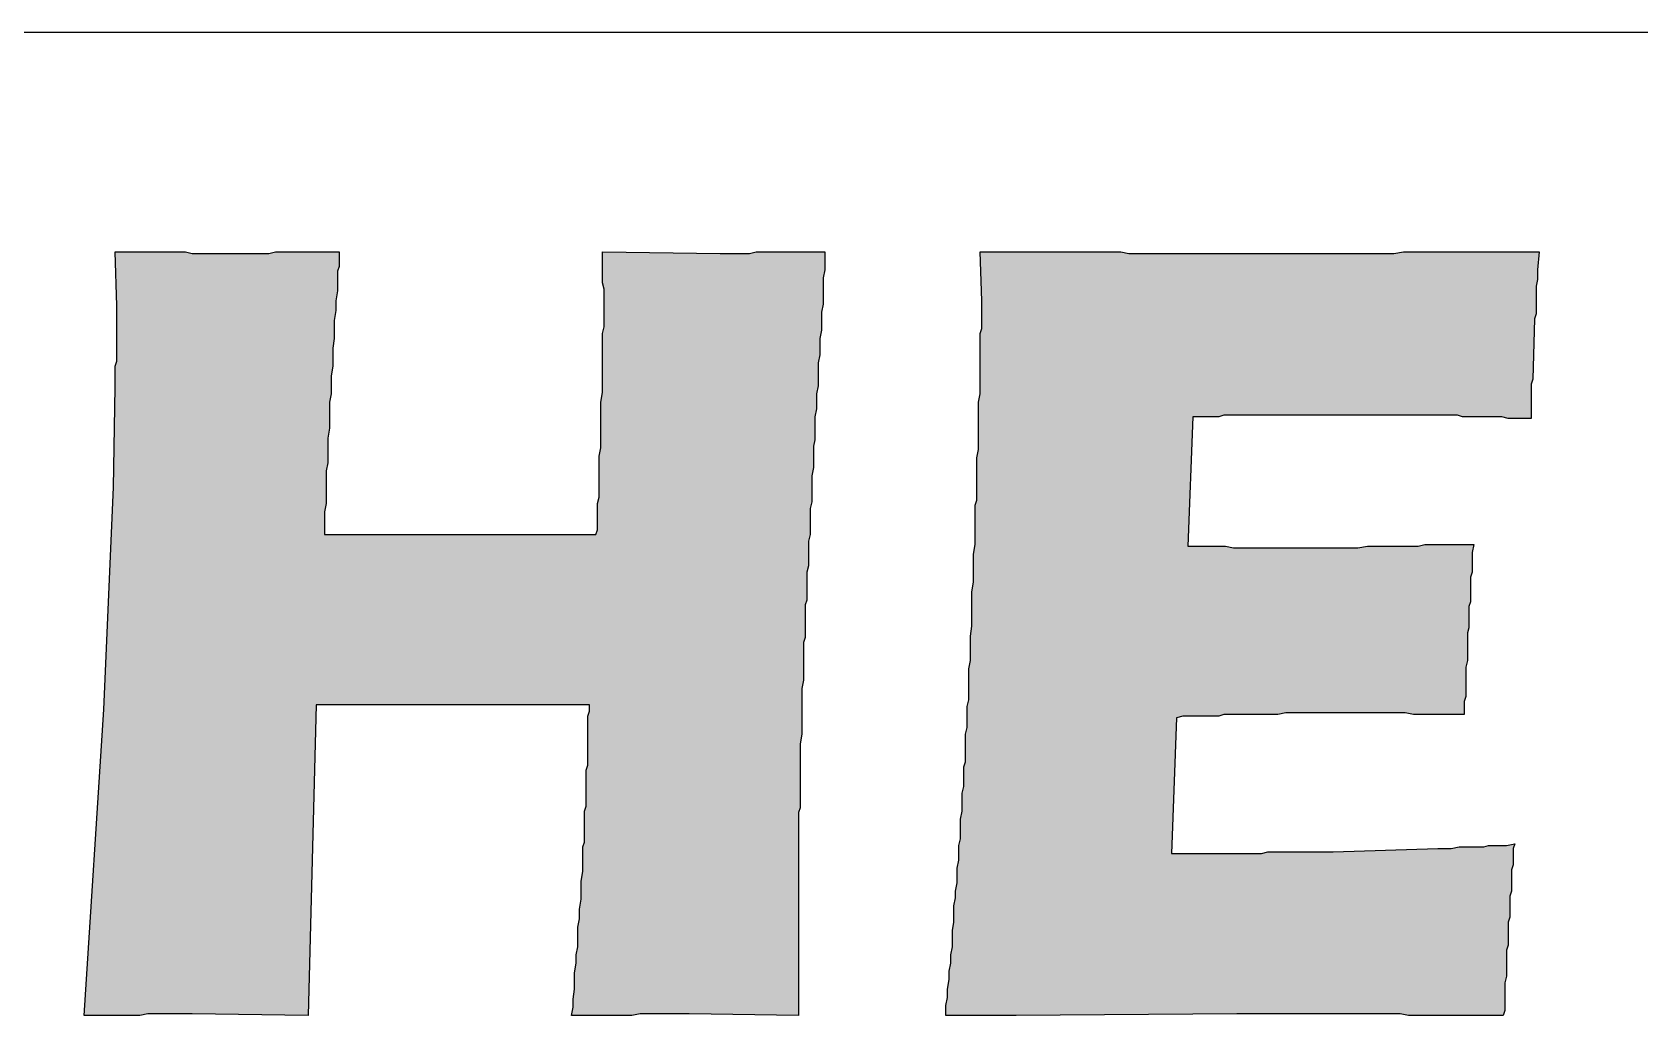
# Model space of a CAD drawing. Extents: x 0 to 3, y 0 to 1.45.
# Drawn here: x 0.578 to 1.393, y 0.948 to 1.454 of the extents above; entities that cross this region are included whole.
import ezdxf

# ---------------------------------------------------------------- set-up
doc = ezdxf.new("R2010")
doc.units = 0
doc.header["$LTSCALE"] = 10
doc.header["$MEASUREMENT"] = 0
doc.layers.add('BDR-18', color=1, linetype='Continuous')

msp = doc.modelspace()

# ---------------------------------------------------------------- hatches: boundary and pattern name
at = {"layer": 'BDR-18', "linetype": 'ByBlock'}
h = msp.add_hatch(color=256, dxfattribs=at)
h.dxf.hatch_style = 1
h.paths.add_polyline_path([(0.60466, 0.95615), (0.6146, 1.11099), (0.61957, 1.2236), (0.6204, 1.27411), (0.6204, 1.2766), (0.6204, 1.27908), (0.6204, 1.28156), (0.6204, 1.28488), (0.62123, 1.28736), (0.62123, 1.28984), (0.62123, 1.29233), (0.62123, 1.29481), (0.62123, 1.29812), (0.62123, 1.30061), (0.62123, 1.30309), (0.62123, 1.30558), (0.62123, 1.30806), (0.62123, 1.31055), (0.62123, 1.31303), (0.62123, 1.31551), (0.6204, 1.34284), (0.62288, 1.34284), (0.62537, 1.34284), (0.63033, 1.34284), (0.6353, 1.34284), (0.63944, 1.34284), (0.64358, 1.34284), (0.64772, 1.34284), (0.65186, 1.34284), (0.656, 1.34284), (0.65931, 1.34201), (0.66263, 1.34201), (0.66594, 1.34201), (0.66925, 1.34201), (0.67256, 1.34201), (0.67505, 1.34201), (0.67753, 1.34201), (0.68002, 1.34201), (0.68498, 1.34201), (0.68664, 1.34201), (0.68995, 1.34201), (0.69244, 1.34201), (0.69492, 1.34201), (0.69823, 1.34201), (0.70154, 1.34284), (0.70486, 1.34284), (0.709, 1.34284), (0.71231, 1.34284), (0.71645, 1.34284), (0.72059, 1.34284), (0.72473, 1.34284), (0.7297, 1.34284), (0.73384, 1.34284), (0.73384, 1.34035), (0.73384, 1.33787), (0.73384, 1.33539), (0.73301, 1.3329), (0.73301, 1.33042), (0.73301, 1.32793), (0.73301, 1.32545), (0.73301, 1.32297), (0.73218, 1.318), (0.73218, 1.31303), (0.73135, 1.30806), (0.73135, 1.30309), (0.73135, 1.29895), (0.73053, 1.29398), (0.73053, 1.28902), (0.73053, 1.28488), (0.7297, 1.27991), (0.7297, 1.27494), (0.7297, 1.2708), (0.72887, 1.26666), (0.72887, 1.26169), (0.72887, 1.25755), (0.72887, 1.25341), (0.72804, 1.24844), (0.72804, 1.2443), (0.72804, 1.24016), (0.72804, 1.23602), (0.72721, 1.23188), (0.72721, 1.22774), (0.72721, 1.2236), (0.72721, 1.21946), (0.72721, 1.21532), (0.72638, 1.21118), (0.72638, 1.20704), (0.72638, 1.2029), (0.72638, 1.19959), (0.86384, 1.19959), (0.86467, 1.20207), (0.86467, 1.20539), (0.86467, 1.2087), (0.86467, 1.21201), (0.86467, 1.21532), (0.86549, 1.21863), (0.86549, 1.22277), (0.86549, 1.22691), (0.86549, 1.23023), (0.86549, 1.23437), (0.86549, 1.23933), (0.86632, 1.24348), (0.86632, 1.24762), (0.86632, 1.25258), (0.86632, 1.25755), (0.86632, 1.26004), (0.86632, 1.26169), (0.86632, 1.26418), (0.86632, 1.26666), (0.86715, 1.27163), (0.86715, 1.27577), (0.86715, 1.27991), (0.86715, 1.28405), (0.86715, 1.28819), (0.86715, 1.29233), (0.86715, 1.29564), (0.86715, 1.29895), (0.86715, 1.30144), (0.86798, 1.30475), (0.86798, 1.30723), (0.86798, 1.30972), (0.86798, 1.3122), (0.86798, 1.31634), (0.86798, 1.318), (0.86798, 1.32048), (0.86798, 1.32379), (0.86715, 1.32711), (0.86715, 1.33042), (0.86715, 1.33373), (0.86715, 1.3387), (0.86715, 1.34284), (0.92677, 1.34201), (0.93008, 1.34201), (0.93174, 1.34201), (0.93422, 1.34201), (0.93588, 1.34201), (0.93919, 1.34201), (0.94167, 1.34201), (0.94498, 1.34284), (0.9483, 1.34284), (0.95244, 1.34284), (0.95658, 1.34284), (0.96072, 1.34284), (0.96486, 1.34284), (0.96734, 1.34284), (0.96983, 1.34284), (0.97231, 1.34284), (0.97479, 1.34284), (0.97728, 1.34284), (0.97976, 1.34284), (0.97976, 1.3387), (0.97976, 1.33373), (0.97893, 1.32959), (0.97893, 1.32462), (0.97893, 1.32048), (0.97893, 1.31634), (0.97811, 1.3122), (0.97811, 1.30723), (0.97811, 1.30309), (0.97728, 1.29895), (0.97728, 1.29481), (0.97728, 1.29067), (0.97645, 1.28653), (0.97645, 1.28239), (0.97645, 1.27908), (0.97645, 1.27494), (0.97562, 1.2708), (0.97562, 1.26666), (0.97562, 1.26335), (0.97479, 1.25921), (0.97479, 1.25507), (0.97479, 1.25176), (0.97479, 1.24762), (0.97397, 1.2443), (0.97397, 1.24016), (0.97397, 1.23685), (0.97397, 1.23354), (0.97314, 1.2294), (0.97314, 1.22609), (0.97314, 1.22277), (0.97314, 1.21946), (0.97314, 1.21615), (0.97231, 1.21284), (0.97231, 1.20953), (0.97231, 1.20621), (0.97231, 1.2029), (0.97231, 1.19959), (0.97148, 1.19628), (0.97148, 1.19297), (0.97148, 1.18965), (0.97148, 1.18717), (0.97148, 1.18386), (0.97065, 1.18054), (0.97065, 1.17806), (0.97065, 1.17475), (0.97065, 1.17226), (0.97065, 1.16895), (0.97065, 1.16647), (0.96983, 1.16398), (0.96983, 1.16067), (0.96983, 1.15819), (0.96983, 1.1557), (0.96983, 1.15322), (0.96983, 1.14991), (0.96983, 1.14742), (0.969, 1.14494), (0.969, 1.14246), (0.969, 1.13997), (0.969, 1.13583), (0.969, 1.13086), (0.969, 1.1259), (0.96817, 1.12175), (0.96817, 1.11761), (0.96817, 1.11265), (0.96817, 1.10851), (0.96817, 1.10354), (0.96817, 1.09857), (0.96734, 1.0936), (0.96734, 1.08946), (0.96734, 1.08449), (0.96734, 1.08201), (0.96734, 1.07953), (0.96734, 1.07704), (0.96734, 1.07456), (0.96734, 1.07207), (0.96734, 1.06876), (0.96734, 1.06628), (0.96734, 1.06379), (0.96734, 1.06131), (0.96651, 1.05882), (0.96651, 1.05634), (0.96651, 1.05386), (0.96651, 1.05054), (0.96651, 1.04806), (0.96651, 1.04558), (0.96651, 1.04309), (0.96651, 1.04061), (0.96651, 1.0373), (0.96651, 1.03481), (0.96651, 1.03233), (0.96651, 1.02902), (0.96651, 1.02653), (0.96651, 1.02405), (0.96651, 1.02074), (0.96651, 1.01825), (0.96651, 1.01577), (0.96651, 1.01246), (0.96651, 1.00997), (0.96651, 1.00666), (0.96651, 1.00417), (0.96651, 1.00086), (0.96651, 0.99838), (0.96651, 0.99507), (0.96651, 0.99258), (0.96651, 0.98927), (0.96651, 0.98679), (0.96651, 0.98347), (0.96651, 0.98016), (0.96651, 0.97768), (0.96651, 0.97437), (0.96651, 0.97188), (0.96651, 0.96857), (0.96651, 0.96526), (0.96651, 0.96195), (0.96651, 0.95946), (0.96651, 0.95615), (0.91104, 0.95698), (0.90689, 0.95698), (0.90524, 0.95698), (0.90275, 0.95698), (0.89944, 0.95698), (0.89696, 0.95698), (0.89365, 0.95698), (0.88951, 0.95698), (0.88619, 0.95698), (0.88205, 0.95615), (0.87791, 0.95615), (0.87295, 0.95615), (0.87046, 0.95615), (0.86798, 0.95615), (0.86549, 0.95615), (0.86301, 0.95615), (0.8597, 0.95615), (0.85721, 0.95615), (0.85473, 0.95615), (0.85142, 0.95615), (0.85225, 0.96029), (0.85225, 0.96443), (0.85307, 0.9694), (0.85307, 0.97354), (0.85307, 0.97768), (0.8539, 0.98265), (0.8539, 0.98679), (0.85473, 0.99093), (0.85473, 0.99589), (0.85473, 1.00086), (0.85556, 1.005), (0.85556, 1.00997), (0.85639, 1.01494), (0.85639, 1.01908), (0.85639, 1.02405), (0.85721, 1.02902), (0.85721, 1.0315), (0.85721, 1.03398), (0.85721, 1.03647), (0.85721, 1.03895), (0.85721, 1.04144), (0.85804, 1.04392), (0.85804, 1.0464), (0.85804, 1.04889), (0.85804, 1.05137), (0.85804, 1.05386), (0.85804, 1.05717), (0.85804, 1.05965), (0.85887, 1.06214), (0.85887, 1.06462), (0.85887, 1.06711), (0.85887, 1.06959), (0.85887, 1.07207), (0.85887, 1.07539), (0.85887, 1.07787), (0.85887, 1.08035), (0.8597, 1.08284), (0.8597, 1.08532), (0.8597, 1.08863), (0.8597, 1.09112), (0.8597, 1.0936), (0.8597, 1.09691), (0.8597, 1.0994), (0.8597, 1.10188), (0.8597, 1.10519), (0.8597, 1.10768), (0.86053, 1.11016), (0.86053, 1.11347), (0.72224, 1.11347), (0.7181, 0.95615), (0.65931, 0.95698), (0.656, 0.95698), (0.65352, 0.95698), (0.65186, 0.95698), (0.64938, 0.95698), (0.64607, 0.95698), (0.64358, 0.95698), (0.64027, 0.95698), (0.63696, 0.95698), (0.63282, 0.95615), (0.62868, 0.95615), (0.62454, 0.95615), (0.6204, 0.95615), (0.61791, 0.95615), (0.61543, 0.95615), (0.61295, 0.95615), (0.61046, 0.95615), (0.60798, 0.95615)])
h = msp.add_hatch(color=256, dxfattribs=at)
h.dxf.hatch_style = 1
h.paths.add_polyline_path([(1.04104, 0.95615), (1.04104, 0.96112), (1.04186, 0.96526), (1.04186, 0.9694), (1.04269, 0.97437), (1.04269, 0.97851), (1.04352, 0.98265), (1.04352, 0.98679), (1.04435, 0.99093), (1.04435, 0.99507), (1.04435, 0.99921), (1.04518, 1.00335), (1.04518, 1.00749), (1.04518, 1.01163), (1.046, 1.01577), (1.046, 1.01908), (1.04683, 1.02322), (1.04683, 1.02736), (1.04683, 1.03067), (1.04766, 1.03481), (1.04766, 1.03812), (1.04766, 1.04226), (1.04849, 1.04558), (1.04849, 1.04889), (1.04849, 1.0522), (1.04849, 1.05551), (1.04932, 1.05965), (1.04932, 1.06296), (1.04932, 1.06628), (1.04932, 1.06876), (1.05014, 1.07207), (1.05014, 1.07539), (1.05014, 1.0787), (1.05014, 1.08201), (1.05097, 1.08449), (1.05097, 1.08781), (1.05097, 1.09112), (1.05097, 1.09443), (1.05097, 1.09857), (1.0518, 1.10188), (1.0518, 1.10519), (1.0518, 1.10851), (1.0518, 1.11265), (1.05263, 1.11596), (1.05263, 1.1201), (1.05263, 1.12424), (1.05263, 1.12755), (1.05263, 1.13169), (1.05346, 1.13583), (1.05346, 1.13997), (1.05346, 1.14411), (1.05346, 1.14825), (1.05428, 1.15322), (1.05428, 1.15736), (1.05428, 1.1615), (1.05428, 1.16647), (1.05428, 1.17061), (1.05511, 1.17558), (1.05511, 1.17972), (1.05511, 1.18469), (1.05511, 1.18965), (1.05594, 1.19462), (1.05594, 1.19711), (1.05594, 1.19959), (1.05594, 1.20207), (1.05594, 1.20456), (1.05594, 1.20704), (1.05594, 1.20953), (1.05594, 1.21201), (1.05594, 1.21449), (1.05677, 1.21698), (1.05677, 1.21946), (1.05677, 1.22443), (1.05677, 1.2294), (1.05677, 1.23354), (1.05677, 1.23851), (1.0576, 1.24265), (1.0576, 1.24679), (1.0576, 1.25093), (1.0576, 1.25507), (1.0576, 1.25921), (1.0576, 1.26335), (1.0576, 1.26666), (1.05842, 1.2708), (1.05842, 1.27411), (1.05842, 1.27742), (1.05842, 1.28074), (1.05842, 1.28405), (1.05842, 1.28736), (1.05842, 1.28984), (1.05842, 1.29316), (1.05842, 1.29564), (1.05842, 1.29895), (1.05842, 1.30144), (1.05925, 1.30392), (1.05925, 1.30641), (1.05925, 1.31055), (1.05925, 1.31469), (1.05925, 1.318), (1.05842, 1.34284), (1.06256, 1.34284), (1.0667, 1.34284), (1.07002, 1.34284), (1.07416, 1.34284), (1.0783, 1.34284), (1.08161, 1.34284), (1.08575, 1.34284), (1.08989, 1.34284), (1.09403, 1.34284), (1.09817, 1.34284), (1.10314, 1.34284), (1.10728, 1.34284), (1.11142, 1.34284), (1.11556, 1.34284), (1.12053, 1.34284), (1.12467, 1.34284), (1.12963, 1.34284), (1.13377, 1.34201), (1.13874, 1.34201), (1.14288, 1.34201), (1.14785, 1.34201), (1.15282, 1.34201), (1.15779, 1.34201), (1.16276, 1.34201), (1.16524, 1.34201), (1.16772, 1.34201), (1.17021, 1.34201), (1.17269, 1.34201), (1.17518, 1.34201), (1.17766, 1.34201), (1.18014, 1.34201), (1.18263, 1.34201), (1.18511, 1.34201), (1.1876, 1.34201), (1.19008, 1.34201), (1.19256, 1.34201), (1.19505, 1.34201), (1.19836, 1.34201), (1.20084, 1.34201), (1.20333, 1.34201), (1.2083, 1.34201), (1.21327, 1.34201), (1.21741, 1.34201), (1.22237, 1.34201), (1.22734, 1.34201), (1.23231, 1.34201), (1.23645, 1.34201), (1.24142, 1.34201), (1.24556, 1.34201), (1.25053, 1.34201), (1.25467, 1.34201), (1.25963, 1.34201), (1.26378, 1.34201), (1.26792, 1.34201), (1.27288, 1.34284), (1.27702, 1.34284), (1.28116, 1.34284), (1.2853, 1.34284), (1.28944, 1.34284), (1.29358, 1.34284), (1.29772, 1.34284), (1.30186, 1.34284), (1.306, 1.34284), (1.31014, 1.34284), (1.31428, 1.34284), (1.31842, 1.34284), (1.32174, 1.34284), (1.32588, 1.34284), (1.33002, 1.34284), (1.33333, 1.34284), (1.33747, 1.34284), (1.34161, 1.34284), (1.34078, 1.33373), (1.34078, 1.33207), (1.34078, 1.33042), (1.34078, 1.32876), (1.33995, 1.32545), (1.33995, 1.32214), (1.33995, 1.31883), (1.33995, 1.31634), (1.33995, 1.31386), (1.33995, 1.31137), (1.33913, 1.30889), (1.3383, 1.27825), (1.33747, 1.27577), (1.33747, 1.27328), (1.33747, 1.2708), (1.33747, 1.26832), (1.33747, 1.26583), (1.33747, 1.26335), (1.33747, 1.26086), (1.33747, 1.25838), (1.33416, 1.25838), (1.33167, 1.25838), (1.32836, 1.25838), (1.32588, 1.25838), (1.32257, 1.25921), (1.32008, 1.25921), (1.31677, 1.25921), (1.31428, 1.25921), (1.31097, 1.25921), (1.30849, 1.25921), (1.306, 1.25921), (1.30269, 1.25921), (1.30021, 1.26004), (1.29772, 1.26004), (1.29524, 1.26004), (1.29276, 1.26004), (1.29027, 1.26004), (1.28779, 1.26004), (1.2853, 1.26004), (1.28282, 1.26004), (1.27785, 1.26004), (1.27288, 1.26004), (1.26874, 1.26004), (1.26378, 1.26004), (1.25963, 1.26004), (1.25549, 1.26004), (1.25053, 1.26004), (1.24639, 1.26004), (1.24225, 1.26004), (1.23893, 1.26004), (1.23479, 1.26004), (1.23148, 1.26004), (1.22817, 1.26004), (1.22486, 1.26004), (1.22155, 1.26004), (1.21906, 1.26004), (1.21658, 1.26004), (1.21409, 1.26004), (1.21161, 1.26004), (1.20995, 1.26004), (1.20581, 1.26004), (1.2025, 1.26004), (1.19919, 1.26004), (1.19422, 1.26004), (1.19256, 1.26004), (1.19008, 1.26004), (1.1876, 1.26004), (1.18428, 1.26004), (1.1818, 1.26004), (1.17932, 1.25921), (1.176, 1.25921), (1.17269, 1.25921), (1.16938, 1.25921), (1.16607, 1.25921), (1.16358, 1.19379), (1.1669, 1.19379), (1.17104, 1.19379), (1.17435, 1.19379), (1.17849, 1.19379), (1.18263, 1.19379), (1.18677, 1.19297), (1.19091, 1.19297), (1.19588, 1.19297), (1.20002, 1.19297), (1.20416, 1.19297), (1.20913, 1.19297), (1.21327, 1.19297), (1.21823, 1.19297), (1.2232, 1.19297), (1.22817, 1.19297), (1.23065, 1.19297), (1.23314, 1.19297), (1.23479, 1.19297), (1.23728, 1.19297), (1.23976, 1.19297), (1.24307, 1.19297), (1.24639, 1.19297), (1.2497, 1.19297), (1.25467, 1.19379), (1.25881, 1.19379), (1.26129, 1.19379), (1.26378, 1.19379), (1.26626, 1.19379), (1.26874, 1.19379), (1.27206, 1.19379), (1.27454, 1.19379), (1.27785, 1.19379), (1.28034, 1.19379), (1.28365, 1.19462), (1.28696, 1.19462), (1.29027, 1.19462), (1.29358, 1.19462), (1.2969, 1.19462), (1.30104, 1.19462), (1.30435, 1.19462), (1.30849, 1.19462), (1.30766, 1.19048), (1.30766, 1.18551), (1.30766, 1.18054), (1.30683, 1.17806), (1.30683, 1.1764), (1.30683, 1.17309), (1.30683, 1.17061), (1.30683, 1.16812), (1.30683, 1.16564), (1.306, 1.16316), (1.306, 1.16067), (1.306, 1.15819), (1.306, 1.15488), (1.306, 1.15239), (1.30518, 1.14991), (1.30518, 1.14742), (1.30518, 1.14411), (1.30518, 1.14163), (1.30518, 1.13832), (1.30518, 1.13583), (1.30435, 1.13252), (1.30435, 1.13004), (1.30435, 1.12672), (1.30435, 1.12424), (1.30435, 1.12093), (1.30435, 1.11761), (1.30352, 1.11513), (1.30352, 1.11182), (1.30352, 1.10851), (1.30104, 1.10851), (1.29855, 1.10851), (1.29524, 1.10851), (1.29276, 1.10851), (1.29027, 1.10851), (1.28779, 1.10851), (1.2853, 1.10851), (1.28282, 1.10851), (1.27785, 1.10851), (1.27371, 1.10933), (1.26874, 1.10933), (1.2646, 1.10933), (1.26046, 1.10933), (1.25632, 1.10933), (1.25301, 1.10933), (1.24887, 1.10933), (1.24556, 1.10933), (1.24225, 1.10933), (1.23893, 1.10933), (1.23645, 1.10933), (1.23148, 1.10933), (1.22734, 1.10933), (1.2232, 1.10933), (1.21823, 1.10933), (1.21327, 1.10933), (1.20913, 1.10851), (1.20416, 1.10851), (1.19919, 1.10851), (1.1967, 1.10851), (1.19422, 1.10851), (1.19174, 1.10851), (1.18925, 1.10851), (1.18677, 1.10851), (1.18428, 1.10851), (1.1818, 1.10851), (1.17932, 1.10768), (1.17683, 1.10768), (1.17435, 1.10768), (1.17104, 1.10768), (1.16855, 1.10768), (1.16607, 1.10768), (1.16358, 1.10768), (1.1611, 1.10768), (1.15779, 1.10685), (1.1553, 1.03812), (1.18428, 1.03812), (1.1876, 1.03812), (1.19008, 1.03812), (1.19256, 1.03812), (1.19505, 1.03812), (1.19753, 1.03812), (1.20084, 1.03812), (1.20416, 1.03895), (1.20747, 1.03895), (1.21078, 1.03895), (1.21492, 1.03895), (1.21906, 1.03895), (1.2232, 1.03895), (1.22817, 1.03895), (1.23231, 1.03895), (1.23479, 1.03895), (1.23728, 1.03895), (1.29027, 1.04061), (1.29276, 1.04061), (1.2969, 1.04061), (1.30104, 1.04144), (1.30269, 1.04144), (1.30518, 1.04144), (1.30766, 1.04144), (1.31014, 1.04144), (1.31346, 1.04144), (1.31594, 1.04226), (1.31925, 1.04226), (1.32257, 1.04226), (1.32505, 1.04226), (1.32919, 1.04309), (1.32836, 1.04061), (1.32836, 1.0373), (1.32836, 1.03481), (1.32836, 1.03233), (1.32753, 1.02984), (1.32753, 1.02736), (1.32753, 1.02405), (1.32753, 1.02156), (1.32753, 1.01908), (1.32671, 1.0166), (1.32671, 1.01411), (1.32671, 1.0108), (1.32671, 1.00832), (1.32671, 1.00583), (1.32588, 1.00335), (1.32588, 1.00003), (1.32588, 0.99755), (1.32588, 0.99507), (1.32588, 0.99175), (1.32505, 0.98927), (1.32505, 0.98679), (1.32505, 0.9843), (1.32505, 0.98099), (1.32505, 0.97851), (1.32505, 0.97602), (1.32422, 0.97271), (1.32422, 0.97023), (1.32422, 0.96774), (1.32422, 0.96443), (1.32422, 0.96195), (1.32422, 0.95863), (1.32339, 0.95615), (1.32008, 0.95615), (1.31594, 0.95615), (1.3118, 0.95615), (1.30849, 0.95615), (1.30435, 0.95615), (1.30021, 0.95615), (1.29607, 0.95615), (1.29193, 0.95615), (1.28779, 0.95615), (1.28365, 0.95615), (1.27951, 0.95615), (1.27537, 0.95615), (1.27123, 0.95698), (1.26709, 0.95698), (1.26295, 0.95698), (1.25881, 0.95698), (1.25467, 0.95698), (1.25053, 0.95698), (1.24639, 0.95698), (1.24225, 0.95698), (1.23728, 0.95698), (1.23314, 0.95698), (1.229, 0.95698), (1.22403, 0.95698), (1.21989, 0.95698), (1.21575, 0.95698), (1.21078, 0.95698), (1.20664, 0.95698), (1.20167, 0.95698), (1.19753, 0.95698), (1.19256, 0.95698), (1.18842, 0.95698), (1.07664, 0.95615)])

# ---------------------------------------------------------------- linework, layer by layer
for points in [[(0.60466, 0.95615), (0.6146, 1.11099), (0.61957, 1.2236), (0.6204, 1.27411), (0.6204, 1.2766), (0.6204, 1.27908), (0.6204, 1.28156), (0.6204, 1.28488), (0.62123, 1.28736), (0.62123, 1.28984), (0.62123, 1.29233), (0.62123, 1.29481), (0.62123, 1.29812), (0.62123, 1.30061), (0.62123, 1.30309), (0.62123, 1.30558), (0.62123, 1.30806), (0.62123, 1.31055), (0.62123, 1.31303), (0.62123, 1.31551), (0.6204, 1.34284), (0.62288, 1.34284), (0.62537, 1.34284), (0.63033, 1.34284), (0.6353, 1.34284), (0.63944, 1.34284), (0.64358, 1.34284), (0.64772, 1.34284), (0.65186, 1.34284), (0.656, 1.34284), (0.65931, 1.34201), (0.66263, 1.34201), (0.66594, 1.34201), (0.66925, 1.34201), (0.67256, 1.34201), (0.67505, 1.34201), (0.67753, 1.34201), (0.68002, 1.34201), (0.68498, 1.34201), (0.68664, 1.34201), (0.68995, 1.34201), (0.69244, 1.34201), (0.69492, 1.34201), (0.69823, 1.34201), (0.70154, 1.34284), (0.70486, 1.34284), (0.709, 1.34284), (0.71231, 1.34284), (0.71645, 1.34284), (0.72059, 1.34284), (0.72473, 1.34284), (0.7297, 1.34284), (0.73384, 1.34284), (0.73384, 1.34035), (0.73384, 1.33787), (0.73384, 1.33539), (0.73301, 1.3329), (0.73301, 1.33042), (0.73301, 1.32793), (0.73301, 1.32545), (0.73301, 1.32297), (0.73218, 1.318), (0.73218, 1.31303), (0.73135, 1.30806), (0.73135, 1.30309), (0.73135, 1.29895), (0.73053, 1.29398), (0.73053, 1.28902), (0.73053, 1.28488), (0.7297, 1.27991), (0.7297, 1.27494), (0.7297, 1.2708), (0.72887, 1.26666), (0.72887, 1.26169), (0.72887, 1.25755), (0.72887, 1.25341), (0.72804, 1.24844), (0.72804, 1.2443), (0.72804, 1.24016), (0.72804, 1.23602), (0.72721, 1.23188), (0.72721, 1.22774), (0.72721, 1.2236), (0.72721, 1.21946), (0.72721, 1.21532), (0.72638, 1.21118), (0.72638, 1.20704), (0.72638, 1.2029), (0.72638, 1.19959), (0.86384, 1.19959), (0.86467, 1.20207), (0.86467, 1.20539), (0.86467, 1.2087), (0.86467, 1.21201), (0.86467, 1.21532), (0.86549, 1.21863), (0.86549, 1.22277), (0.86549, 1.22691), (0.86549, 1.23023), (0.86549, 1.23437), (0.86549, 1.23933), (0.86632, 1.24348), (0.86632, 1.24762), (0.86632, 1.25258), (0.86632, 1.25755), (0.86632, 1.26004), (0.86632, 1.26169), (0.86632, 1.26418), (0.86632, 1.26666), (0.86715, 1.27163), (0.86715, 1.27577), (0.86715, 1.27991), (0.86715, 1.28405), (0.86715, 1.28819), (0.86715, 1.29233), (0.86715, 1.29564), (0.86715, 1.29895), (0.86715, 1.30144), (0.86798, 1.30475), (0.86798, 1.30723), (0.86798, 1.30972), (0.86798, 1.3122), (0.86798, 1.31634), (0.86798, 1.318), (0.86798, 1.32048), (0.86798, 1.32379), (0.86715, 1.32711), (0.86715, 1.33042), (0.86715, 1.33373), (0.86715, 1.3387), (0.86715, 1.34284), (0.92677, 1.34201), (0.93008, 1.34201), (0.93174, 1.34201), (0.93422, 1.34201), (0.93588, 1.34201), (0.93919, 1.34201), (0.94167, 1.34201), (0.94498, 1.34284), (0.9483, 1.34284), (0.95244, 1.34284), (0.95658, 1.34284), (0.96072, 1.34284), (0.96486, 1.34284), (0.96734, 1.34284), (0.96983, 1.34284), (0.97231, 1.34284), (0.97479, 1.34284), (0.97728, 1.34284), (0.97976, 1.34284), (0.97976, 1.3387), (0.97976, 1.33373), (0.97893, 1.32959), (0.97893, 1.32462), (0.97893, 1.32048), (0.97893, 1.31634), (0.97811, 1.3122), (0.97811, 1.30723), (0.97811, 1.30309), (0.97728, 1.29895), (0.97728, 1.29481), (0.97728, 1.29067), (0.97645, 1.28653), (0.97645, 1.28239), (0.97645, 1.27908), (0.97645, 1.27494), (0.97562, 1.2708), (0.97562, 1.26666), (0.97562, 1.26335), (0.97479, 1.25921), (0.97479, 1.25507), (0.97479, 1.25176), (0.97479, 1.24762), (0.97397, 1.2443), (0.97397, 1.24016), (0.97397, 1.23685), (0.97397, 1.23354), (0.97314, 1.2294), (0.97314, 1.22609), (0.97314, 1.22277), (0.97314, 1.21946), (0.97314, 1.21615), (0.97231, 1.21284), (0.97231, 1.20953), (0.97231, 1.20621), (0.97231, 1.2029), (0.97231, 1.19959), (0.97148, 1.19628), (0.97148, 1.19297), (0.97148, 1.18965), (0.97148, 1.18717), (0.97148, 1.18386), (0.97065, 1.18054), (0.97065, 1.17806), (0.97065, 1.17475), (0.97065, 1.17226), (0.97065, 1.16895), (0.97065, 1.16647), (0.96983, 1.16398), (0.96983, 1.16067), (0.96983, 1.15819), (0.96983, 1.1557), (0.96983, 1.15322), (0.96983, 1.14991), (0.96983, 1.14742), (0.969, 1.14494), (0.969, 1.14246), (0.969, 1.13997), (0.969, 1.13583), (0.969, 1.13086), (0.969, 1.1259), (0.96817, 1.12175), (0.96817, 1.11761), (0.96817, 1.11265), (0.96817, 1.10851), (0.96817, 1.10354), (0.96817, 1.09857), (0.96734, 1.0936), (0.96734, 1.08946), (0.96734, 1.08449), (0.96734, 1.08201), (0.96734, 1.07953), (0.96734, 1.07704), (0.96734, 1.07456), (0.96734, 1.07207), (0.96734, 1.06876), (0.96734, 1.06628), (0.96734, 1.06379), (0.96734, 1.06131), (0.96651, 1.05882), (0.96651, 1.05634), (0.96651, 1.05386), (0.96651, 1.05054), (0.96651, 1.04806), (0.96651, 1.04558), (0.96651, 1.04309), (0.96651, 1.04061), (0.96651, 1.0373), (0.96651, 1.03481), (0.96651, 1.03233), (0.96651, 1.02902), (0.96651, 1.02653), (0.96651, 1.02405), (0.96651, 1.02074), (0.96651, 1.01825), (0.96651, 1.01577), (0.96651, 1.01246), (0.96651, 1.00997), (0.96651, 1.00666), (0.96651, 1.00417), (0.96651, 1.00086), (0.96651, 0.99838), (0.96651, 0.99507), (0.96651, 0.99258), (0.96651, 0.98927), (0.96651, 0.98679), (0.96651, 0.98347), (0.96651, 0.98016), (0.96651, 0.97768), (0.96651, 0.97437), (0.96651, 0.97188), (0.96651, 0.96857), (0.96651, 0.96526), (0.96651, 0.96195), (0.96651, 0.95946), (0.96651, 0.95615), (0.91104, 0.95698), (0.90689, 0.95698), (0.90524, 0.95698), (0.90275, 0.95698), (0.89944, 0.95698), (0.89696, 0.95698), (0.89365, 0.95698), (0.88951, 0.95698), (0.88619, 0.95698), (0.88205, 0.95615), (0.87791, 0.95615), (0.87295, 0.95615), (0.87046, 0.95615), (0.86798, 0.95615), (0.86549, 0.95615), (0.86301, 0.95615), (0.8597, 0.95615), (0.85721, 0.95615), (0.85473, 0.95615), (0.85142, 0.95615), (0.85225, 0.96029), (0.85225, 0.96443), (0.85307, 0.9694), (0.85307, 0.97354), (0.85307, 0.97768), (0.8539, 0.98265), (0.8539, 0.98679), (0.85473, 0.99093), (0.85473, 0.99589), (0.85473, 1.00086), (0.85556, 1.005), (0.85556, 1.00997), (0.85639, 1.01494), (0.85639, 1.01908), (0.85639, 1.02405), (0.85721, 1.02902), (0.85721, 1.0315), (0.85721, 1.03398), (0.85721, 1.03647), (0.85721, 1.03895), (0.85721, 1.04144), (0.85804, 1.04392), (0.85804, 1.0464), (0.85804, 1.04889), (0.85804, 1.05137), (0.85804, 1.05386), (0.85804, 1.05717), (0.85804, 1.05965), (0.85887, 1.06214), (0.85887, 1.06462), (0.85887, 1.06711), (0.85887, 1.06959), (0.85887, 1.07207), (0.85887, 1.07539), (0.85887, 1.07787), (0.85887, 1.08035), (0.8597, 1.08284), (0.8597, 1.08532), (0.8597, 1.08863), (0.8597, 1.09112), (0.8597, 1.0936), (0.8597, 1.09691), (0.8597, 1.0994), (0.8597, 1.10188), (0.8597, 1.10519), (0.8597, 1.10768), (0.86053, 1.11016), (0.86053, 1.11347), (0.72224, 1.11347), (0.7181, 0.95615), (0.65931, 0.95698), (0.656, 0.95698), (0.65352, 0.95698), (0.65186, 0.95698), (0.64938, 0.95698), (0.64607, 0.95698), (0.64358, 0.95698), (0.64027, 0.95698), (0.63696, 0.95698), (0.63282, 0.95615), (0.62868, 0.95615), (0.62454, 0.95615), (0.6204, 0.95615), (0.61791, 0.95615), (0.61543, 0.95615), (0.61295, 0.95615), (0.61046, 0.95615), (0.60798, 0.95615)], [(1.04104, 0.95615), (1.04104, 0.96112), (1.04186, 0.96526), (1.04186, 0.9694), (1.04269, 0.97437), (1.04269, 0.97851), (1.04352, 0.98265), (1.04352, 0.98679), (1.04435, 0.99093), (1.04435, 0.99507), (1.04435, 0.99921), (1.04518, 1.00335), (1.04518, 1.00749), (1.04518, 1.01163), (1.046, 1.01577), (1.046, 1.01908), (1.04683, 1.02322), (1.04683, 1.02736), (1.04683, 1.03067), (1.04766, 1.03481), (1.04766, 1.03812), (1.04766, 1.04226), (1.04849, 1.04558), (1.04849, 1.04889), (1.04849, 1.0522), (1.04849, 1.05551), (1.04932, 1.05965), (1.04932, 1.06296), (1.04932, 1.06628), (1.04932, 1.06876), (1.05014, 1.07207), (1.05014, 1.07539), (1.05014, 1.0787), (1.05014, 1.08201), (1.05097, 1.08449), (1.05097, 1.08781), (1.05097, 1.09112), (1.05097, 1.09443), (1.05097, 1.09857), (1.0518, 1.10188), (1.0518, 1.10519), (1.0518, 1.10851), (1.0518, 1.11265), (1.05263, 1.11596), (1.05263, 1.1201), (1.05263, 1.12424), (1.05263, 1.12755), (1.05263, 1.13169), (1.05346, 1.13583), (1.05346, 1.13997), (1.05346, 1.14411), (1.05346, 1.14825), (1.05428, 1.15322), (1.05428, 1.15736), (1.05428, 1.1615), (1.05428, 1.16647), (1.05428, 1.17061), (1.05511, 1.17558), (1.05511, 1.17972), (1.05511, 1.18469), (1.05511, 1.18965), (1.05594, 1.19462), (1.05594, 1.19711), (1.05594, 1.19959), (1.05594, 1.20207), (1.05594, 1.20456), (1.05594, 1.20704), (1.05594, 1.20953), (1.05594, 1.21201), (1.05594, 1.21449), (1.05677, 1.21698), (1.05677, 1.21946), (1.05677, 1.22443), (1.05677, 1.2294), (1.05677, 1.23354), (1.05677, 1.23851), (1.0576, 1.24265), (1.0576, 1.24679), (1.0576, 1.25093), (1.0576, 1.25507), (1.0576, 1.25921), (1.0576, 1.26335), (1.0576, 1.26666), (1.05842, 1.2708), (1.05842, 1.27411), (1.05842, 1.27742), (1.05842, 1.28074), (1.05842, 1.28405), (1.05842, 1.28736), (1.05842, 1.28984), (1.05842, 1.29316), (1.05842, 1.29564), (1.05842, 1.29895), (1.05842, 1.30144), (1.05925, 1.30392), (1.05925, 1.30641), (1.05925, 1.31055), (1.05925, 1.31469), (1.05925, 1.318), (1.05842, 1.34284), (1.06256, 1.34284), (1.0667, 1.34284), (1.07002, 1.34284), (1.07416, 1.34284), (1.0783, 1.34284), (1.08161, 1.34284), (1.08575, 1.34284), (1.08989, 1.34284), (1.09403, 1.34284), (1.09817, 1.34284), (1.10314, 1.34284), (1.10728, 1.34284), (1.11142, 1.34284), (1.11556, 1.34284), (1.12053, 1.34284), (1.12467, 1.34284), (1.12963, 1.34284), (1.13377, 1.34201), (1.13874, 1.34201), (1.14288, 1.34201), (1.14785, 1.34201), (1.15282, 1.34201), (1.15779, 1.34201), (1.16276, 1.34201), (1.16524, 1.34201), (1.16772, 1.34201), (1.17021, 1.34201), (1.17269, 1.34201), (1.17518, 1.34201), (1.17766, 1.34201), (1.18014, 1.34201), (1.18263, 1.34201), (1.18511, 1.34201), (1.1876, 1.34201), (1.19008, 1.34201), (1.19256, 1.34201), (1.19505, 1.34201), (1.19836, 1.34201), (1.20084, 1.34201), (1.20333, 1.34201), (1.2083, 1.34201), (1.21327, 1.34201), (1.21741, 1.34201), (1.22237, 1.34201), (1.22734, 1.34201), (1.23231, 1.34201), (1.23645, 1.34201), (1.24142, 1.34201), (1.24556, 1.34201), (1.25053, 1.34201), (1.25467, 1.34201), (1.25963, 1.34201), (1.26378, 1.34201), (1.26792, 1.34201), (1.27288, 1.34284), (1.27702, 1.34284), (1.28116, 1.34284), (1.2853, 1.34284), (1.28944, 1.34284), (1.29358, 1.34284), (1.29772, 1.34284), (1.30186, 1.34284), (1.306, 1.34284), (1.31014, 1.34284), (1.31428, 1.34284), (1.31842, 1.34284), (1.32174, 1.34284), (1.32588, 1.34284), (1.33002, 1.34284), (1.33333, 1.34284), (1.33747, 1.34284), (1.34161, 1.34284), (1.34078, 1.33373), (1.34078, 1.33207), (1.34078, 1.33042), (1.34078, 1.32876), (1.33995, 1.32545), (1.33995, 1.32214), (1.33995, 1.31883), (1.33995, 1.31634), (1.33995, 1.31386), (1.33995, 1.31137), (1.33913, 1.30889), (1.3383, 1.27825), (1.33747, 1.27577), (1.33747, 1.27328), (1.33747, 1.2708), (1.33747, 1.26832), (1.33747, 1.26583), (1.33747, 1.26335), (1.33747, 1.26086), (1.33747, 1.25838), (1.33416, 1.25838), (1.33167, 1.25838), (1.32836, 1.25838), (1.32588, 1.25838), (1.32257, 1.25921), (1.32008, 1.25921), (1.31677, 1.25921), (1.31428, 1.25921), (1.31097, 1.25921), (1.30849, 1.25921), (1.306, 1.25921), (1.30269, 1.25921), (1.30021, 1.26004), (1.29772, 1.26004), (1.29524, 1.26004), (1.29276, 1.26004), (1.29027, 1.26004), (1.28779, 1.26004), (1.2853, 1.26004), (1.28282, 1.26004), (1.27785, 1.26004), (1.27288, 1.26004), (1.26874, 1.26004), (1.26378, 1.26004), (1.25963, 1.26004), (1.25549, 1.26004), (1.25053, 1.26004), (1.24639, 1.26004), (1.24225, 1.26004), (1.23893, 1.26004), (1.23479, 1.26004), (1.23148, 1.26004), (1.22817, 1.26004), (1.22486, 1.26004), (1.22155, 1.26004), (1.21906, 1.26004), (1.21658, 1.26004), (1.21409, 1.26004), (1.21161, 1.26004), (1.20995, 1.26004), (1.20581, 1.26004), (1.2025, 1.26004), (1.19919, 1.26004), (1.19422, 1.26004), (1.19256, 1.26004), (1.19008, 1.26004), (1.1876, 1.26004), (1.18428, 1.26004), (1.1818, 1.26004), (1.17932, 1.25921), (1.176, 1.25921), (1.17269, 1.25921), (1.16938, 1.25921), (1.16607, 1.25921), (1.16358, 1.19379), (1.1669, 1.19379), (1.17104, 1.19379), (1.17435, 1.19379), (1.17849, 1.19379), (1.18263, 1.19379), (1.18677, 1.19297), (1.19091, 1.19297), (1.19588, 1.19297), (1.20002, 1.19297), (1.20416, 1.19297), (1.20913, 1.19297), (1.21327, 1.19297), (1.21823, 1.19297), (1.2232, 1.19297), (1.22817, 1.19297), (1.23065, 1.19297), (1.23314, 1.19297), (1.23479, 1.19297), (1.23728, 1.19297), (1.23976, 1.19297), (1.24307, 1.19297), (1.24639, 1.19297), (1.2497, 1.19297), (1.25467, 1.19379), (1.25881, 1.19379), (1.26129, 1.19379), (1.26378, 1.19379), (1.26626, 1.19379), (1.26874, 1.19379), (1.27206, 1.19379), (1.27454, 1.19379), (1.27785, 1.19379), (1.28034, 1.19379), (1.28365, 1.19462), (1.28696, 1.19462), (1.29027, 1.19462), (1.29358, 1.19462), (1.2969, 1.19462), (1.30104, 1.19462), (1.30435, 1.19462), (1.30849, 1.19462), (1.30766, 1.19048), (1.30766, 1.18551), (1.30766, 1.18054), (1.30683, 1.17806), (1.30683, 1.1764), (1.30683, 1.17309), (1.30683, 1.17061), (1.30683, 1.16812), (1.30683, 1.16564), (1.306, 1.16316), (1.306, 1.16067), (1.306, 1.15819), (1.306, 1.15488), (1.306, 1.15239), (1.30518, 1.14991), (1.30518, 1.14742), (1.30518, 1.14411), (1.30518, 1.14163), (1.30518, 1.13832), (1.30518, 1.13583), (1.30435, 1.13252), (1.30435, 1.13004), (1.30435, 1.12672), (1.30435, 1.12424), (1.30435, 1.12093), (1.30435, 1.11761), (1.30352, 1.11513), (1.30352, 1.11182), (1.30352, 1.10851), (1.30104, 1.10851), (1.29855, 1.10851), (1.29524, 1.10851), (1.29276, 1.10851), (1.29027, 1.10851), (1.28779, 1.10851), (1.2853, 1.10851), (1.28282, 1.10851), (1.27785, 1.10851), (1.27371, 1.10933), (1.26874, 1.10933), (1.2646, 1.10933), (1.26046, 1.10933), (1.25632, 1.10933), (1.25301, 1.10933), (1.24887, 1.10933), (1.24556, 1.10933), (1.24225, 1.10933), (1.23893, 1.10933), (1.23645, 1.10933), (1.23148, 1.10933), (1.22734, 1.10933), (1.2232, 1.10933), (1.21823, 1.10933), (1.21327, 1.10933), (1.20913, 1.10851), (1.20416, 1.10851), (1.19919, 1.10851), (1.1967, 1.10851), (1.19422, 1.10851), (1.19174, 1.10851), (1.18925, 1.10851), (1.18677, 1.10851), (1.18428, 1.10851), (1.1818, 1.10851), (1.17932, 1.10768), (1.17683, 1.10768), (1.17435, 1.10768), (1.17104, 1.10768), (1.16855, 1.10768), (1.16607, 1.10768), (1.16358, 1.10768), (1.1611, 1.10768), (1.15779, 1.10685), (1.1553, 1.03812), (1.18428, 1.03812), (1.1876, 1.03812), (1.19008, 1.03812), (1.19256, 1.03812), (1.19505, 1.03812), (1.19753, 1.03812), (1.20084, 1.03812), (1.20416, 1.03895), (1.20747, 1.03895), (1.21078, 1.03895), (1.21492, 1.03895), (1.21906, 1.03895), (1.2232, 1.03895), (1.22817, 1.03895), (1.23231, 1.03895), (1.23479, 1.03895), (1.23728, 1.03895), (1.29027, 1.04061), (1.29276, 1.04061), (1.2969, 1.04061), (1.30104, 1.04144), (1.30269, 1.04144), (1.30518, 1.04144), (1.30766, 1.04144), (1.31014, 1.04144), (1.31346, 1.04144), (1.31594, 1.04226), (1.31925, 1.04226), (1.32257, 1.04226), (1.32505, 1.04226), (1.32919, 1.04309), (1.32836, 1.04061), (1.32836, 1.0373), (1.32836, 1.03481), (1.32836, 1.03233), (1.32753, 1.02984), (1.32753, 1.02736), (1.32753, 1.02405), (1.32753, 1.02156), (1.32753, 1.01908), (1.32671, 1.0166), (1.32671, 1.01411), (1.32671, 1.0108), (1.32671, 1.00832), (1.32671, 1.00583), (1.32588, 1.00335), (1.32588, 1.00003), (1.32588, 0.99755), (1.32588, 0.99507), (1.32588, 0.99175), (1.32505, 0.98927), (1.32505, 0.98679), (1.32505, 0.9843), (1.32505, 0.98099), (1.32505, 0.97851), (1.32505, 0.97602), (1.32422, 0.97271), (1.32422, 0.97023), (1.32422, 0.96774), (1.32422, 0.96443), (1.32422, 0.96195), (1.32422, 0.95863), (1.32339, 0.95615), (1.32008, 0.95615), (1.31594, 0.95615), (1.3118, 0.95615), (1.30849, 0.95615), (1.30435, 0.95615), (1.30021, 0.95615), (1.29607, 0.95615), (1.29193, 0.95615), (1.28779, 0.95615), (1.28365, 0.95615), (1.27951, 0.95615), (1.27537, 0.95615), (1.27123, 0.95698), (1.26709, 0.95698), (1.26295, 0.95698), (1.25881, 0.95698), (1.25467, 0.95698), (1.25053, 0.95698), (1.24639, 0.95698), (1.24225, 0.95698), (1.23728, 0.95698), (1.23314, 0.95698), (1.229, 0.95698), (1.22403, 0.95698), (1.21989, 0.95698), (1.21575, 0.95698), (1.21078, 0.95698), (1.20664, 0.95698), (1.20167, 0.95698), (1.19753, 0.95698), (1.19256, 0.95698), (1.18842, 0.95698), (1.07664, 0.95615)]]:
    msp.add_lwpolyline(points, close=True, dxfattribs=at)
at = {"layer": 'Defpoints'}
msp.add_lwpolyline([(0, 0), (0, 1.45399), (3, 1.45399), (3, 0)], close=True, dxfattribs=at)

doc.saveas('drawing.dxf')
